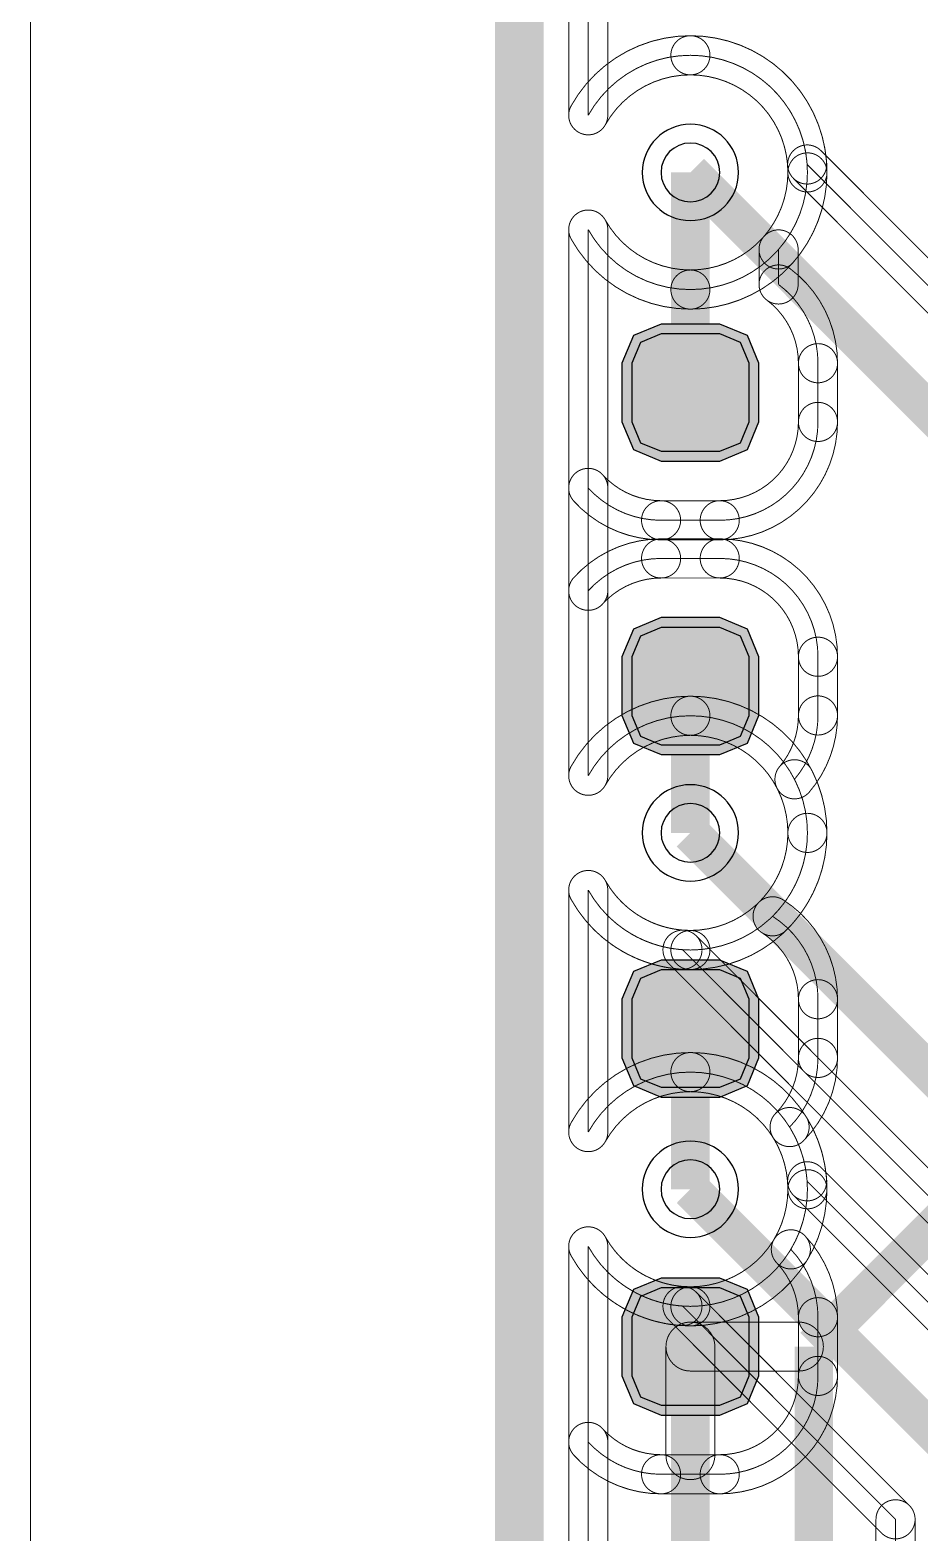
# Model space of a CAD drawing. Header units: millimetres. Extents: x -2.5 to 44.5, y -38.5 to 2.5.
# Drawn here: x -2.54 to 2.08, y -13.03 to -5.23 of the extents above; entities that cross this region are included whole.
import ezdxf

# ---------------------------------------------------------------- set-up
doc = ezdxf.new("R2010")
doc.units = ezdxf.units.MM
for name, color, linetype, true_color in [('Board Outline Layer', 7, 'Continuous', 0xff00ff), ('Bottom Layer', 7, 'Continuous', 0x0000ff), ('Bottom Paste Mask Layer', 7, 'Continuous', 0x800000), ('Bottom Solder Mask Layer', 7, 'Continuous', 0xff00ff), ('Hole Layer', 7, 'Continuous', 0x816200), ('Inner1', 7, 'Continuous', 0xbc8e00), ('Inner2', 7, 'Continuous', 0x70dbfa), ('Multi-Layer', 7, 'Continuous', 0xc0c0c0), ('Top Layer', 7, 'Continuous', 0xff0000)]:
    doc.layers.add(name, color=color, linetype=linetype, true_color=true_color)

msp = doc.modelspace()

# ---------------------------------------------------------------- hatches: boundary and pattern name
at = {"layer": 'Bottom Layer'}
for points in [[(0.5842, -6.9596), (0.5842, -7.2644), (0.6288, -7.3722), (0.7366, -7.4168), (1.0414, -7.4168), (1.1492, -7.3722), (1.1938, -7.2644), (1.1938, -6.9596), (1.1492, -6.8519), (1.0414, -6.8072), (0.7366, -6.8072), (0.6288, -6.8519)], [(0.5842, -8.4836), (0.5842, -8.7884), (0.6288, -8.8962), (0.7366, -8.9408), (1.0414, -8.9408), (1.1492, -8.8962), (1.1938, -8.7884), (1.1938, -8.4836), (1.1492, -8.3759), (1.0414, -8.3312), (0.7366, -8.3312), (0.6288, -8.3759)], [(0.5842, -10.2616), (0.5842, -10.5664), (0.6288, -10.6742), (0.7366, -10.7188), (1.0414, -10.7188), (1.1492, -10.6742), (1.1938, -10.5664), (1.1938, -10.2616), (1.1492, -10.1539), (1.0414, -10.1092), (0.7366, -10.1092), (0.6288, -10.1539)], [(0.5842, -11.9126), (0.5842, -12.2174), (0.6288, -12.3252), (0.7366, -12.3698), (1.0414, -12.3698), (1.1492, -12.3252), (1.1938, -12.2174), (1.1938, -11.9126), (1.1492, -11.8049), (1.0414, -11.7602), (0.7366, -11.7602), (0.6288, -11.8049)]]:
    msp.add_hatch(color=256, dxfattribs=at).paths.add_polyline_path(points)
at = {"layer": 'Bottom Paste Mask Layer'}
for points in [[(0.5842, -6.9596), (0.5842, -7.2644), (0.6288, -7.3722), (0.7366, -7.4168), (1.0414, -7.4168), (1.1492, -7.3722), (1.1938, -7.2644), (1.1938, -6.9596), (1.1492, -6.8519), (1.0414, -6.8072), (0.7366, -6.8072), (0.6288, -6.8519)], [(0.5842, -8.4836), (0.5842, -8.7884), (0.6288, -8.8962), (0.7366, -8.9408), (1.0414, -8.9408), (1.1492, -8.8962), (1.1938, -8.7884), (1.1938, -8.4836), (1.1492, -8.3759), (1.0414, -8.3312), (0.7366, -8.3312), (0.6288, -8.3759)], [(0.5842, -10.2616), (0.5842, -10.5664), (0.6288, -10.6742), (0.7366, -10.7188), (1.0414, -10.7188), (1.1492, -10.6742), (1.1938, -10.5664), (1.1938, -10.2616), (1.1492, -10.1539), (1.0414, -10.1092), (0.7366, -10.1092), (0.6288, -10.1539)], [(0.5842, -11.9126), (0.5842, -12.2174), (0.6288, -12.3252), (0.7366, -12.3698), (1.0414, -12.3698), (1.1492, -12.3252), (1.1938, -12.2174), (1.1938, -11.9126), (1.1492, -11.8049), (1.0414, -11.7602), (0.7366, -11.7602), (0.6288, -11.8049)]]:
    msp.add_hatch(color=256, dxfattribs=at).paths.add_polyline_path(points)
at = {"layer": 'Bottom Solder Mask Layer'}
for points in [[(0.5332, -6.9596), (0.5332, -7.2644), (0.5928, -7.4082), (0.7366, -7.4678), (1.0414, -7.4678), (1.1852, -7.4082), (1.2448, -7.2644), (1.2448, -6.9596), (1.1852, -6.8158), (1.0414, -6.7562), (0.7366, -6.7562), (0.5928, -6.8158)], [(0.5332, -8.4836), (0.5332, -8.7884), (0.5928, -8.9322), (0.7366, -8.9918), (1.0414, -8.9918), (1.1852, -8.9322), (1.2448, -8.7884), (1.2448, -8.4836), (1.1852, -8.3398), (1.0414, -8.2802), (0.7366, -8.2802), (0.5928, -8.3398)], [(0.5332, -10.2616), (0.5332, -10.5664), (0.5928, -10.7102), (0.7366, -10.7698), (1.0414, -10.7698), (1.1852, -10.7102), (1.2448, -10.5664), (1.2448, -10.2616), (1.1852, -10.1178), (1.0414, -10.0582), (0.7366, -10.0582), (0.5928, -10.1178)], [(0.5332, -11.9126), (0.5332, -12.2174), (0.5928, -12.3613), (0.7366, -12.4208), (1.0414, -12.4208), (1.1852, -12.3613), (1.2448, -12.2174), (1.2448, -11.9126), (1.1852, -11.7688), (1.0414, -11.7092), (0.7366, -11.7092), (0.5928, -11.7688)]]:
    msp.add_hatch(color=256, dxfattribs=at).paths.add_polyline_path(points)

# ---------------------------------------------------------------- linework, layer by layer
at = {"layer": 'Board Outline Layer', "const_width": 0.254}
msp.add_lwpolyline([(0, -1), (0, -35.0001, 0.414214), (1, -36.0001), (41.0001, -36.0001, 0.414214), (42.0001, -35.0001), (42.0001, -1, 0.414214), (41.0001, 0), (1, 0, 0.414214)], format="xyb", close=True, dxfattribs=at)
at = {"layer": 'Bottom Layer', "const_width": 0.00508}
msp.add_lwpolyline([(-2.54, 2.54), (-2.54, -38.4811), (44.4501, -38.4811), (44.4501, 2.54)], close=True, dxfattribs=at)
for points in [[(0.2565, -1, -1), (0.4597, -1), (0.4597, -5.6723, -1), (0.2565, -5.6723)], [(0.2695, -5.6228, -0.271694), (0.889, -5.2593, -1), (0.889, -5.4625, 0.271694), (0.4468, -5.7219, -1)], [(0.889, -5.2593, -0.414214), (1.5987, -5.969, -1), (1.3955, -5.969, 0.414214), (0.889, -5.4625, -1)], [(1.5987, -5.969, -0.181366), (1.4237, -6.4358, -1), (1.2706, -6.3021, 0.181366), (1.3955, -5.969, -1)], [(1.4487, -6.5507, -1), (1.2455, -6.5507), (1.2455, -6.3689, -1), (1.4487, -6.3689)], [(1.408, -6.4694, -0.236445), (1.6535, -6.9596, -1), (1.4503, -6.9596, 0.236445), (1.2863, -6.6321, -1)], [(1.6535, -7.2644, -1), (1.4503, -7.2644), (1.4503, -6.9596, -1), (1.6535, -6.9596)], [(1.6535, -7.2644, -0.414214), (1.0414, -7.8766, -1), (1.0414, -7.6734, 0.414214), (1.4503, -7.2644, -1)], [(0.2565, -7.6071, -1), (0.4597, -7.6071), (0.4597, -8.141, -1), (0.2565, -8.141)], [(0.7366, -7.8766, -0.211836), (0.2828, -7.6753, -1), (0.4335, -7.5389, 0.211836), (0.7366, -7.6734, -1)], [(0.7366, -7.8766, -1), (0.7366, -7.6734), (1.0414, -7.6734, -1), (1.0414, -7.8766)], [(0.2828, -8.0728, -0.211836), (0.7366, -7.8715, -1), (0.7366, -8.0747, 0.211836), (0.4335, -8.2091, -1)], [(0.7366, -8.0747, -1), (0.7366, -7.8715), (1.0414, -7.8715, -1), (1.0414, -8.0747)], [(1.0414, -7.8715, -0.414214), (1.6535, -8.4836, -1), (1.4503, -8.4836, 0.414214), (1.0414, -8.0747, -1)], [(1.6535, -8.7884, -1), (1.4503, -8.7884), (1.4503, -8.4836, -1), (1.6535, -8.4836)], [(1.6535, -8.7884, -0.17846), (1.5071, -9.1858, -1), (1.3525, -9.0539, 0.17846), (1.4503, -8.7884, -1)], [(1.5201, -9.0733, -0.119349), (1.5987, -9.398, -1), (1.3955, -9.398, 0.119349), (1.3394, -9.1663, -1)], [(1.5987, -9.398, -0.2008), (1.3872, -9.9035, -1), (1.2446, -9.7588, 0.2008), (1.3955, -9.398, -1)], [(1.3705, -9.7455, -0.256184), (1.6535, -10.2616, -1), (1.4503, -10.2616, 0.256184), (1.2613, -9.9168, -1)], [(1.6535, -10.5664, -1), (1.4503, -10.5664), (1.4503, -10.2616, -1), (1.6535, -10.2616)], [(1.6535, -10.5664, -0.197461), (1.4767, -10.9968, -1), (1.3322, -10.854, 0.197461), (1.4503, -10.5664, -1)], [(1.4905, -10.8715, -0.14079), (1.5987, -11.2482, -1), (1.3955, -11.2482, 0.14079), (1.3183, -10.9793, -1)], [(1.4583, -11.0115, -1), (1.3505, -10.8393), (1.3505, -10.8393, -1), (1.4583, -11.0115)], [(1.5987, -11.2482, -0.135574), (1.4981, -11.6125, -1), (1.3237, -11.5082, 0.135574), (1.3955, -11.2482, -1)], [(1.4845, -11.4902, -0.192719), (1.6535, -11.9126, -1), (1.4503, -11.9126, 0.192719), (1.3374, -11.6304, -1)], [(1.481, -11.6339, -1), (1.3408, -11.4868), (1.3408, -11.4868, -1), (1.481, -11.6339)], [(1.6535, -12.2174, -1), (1.4503, -12.2174), (1.4503, -11.9126, -1), (1.6535, -11.9126)], [(0.889, -12.192, -1), (0.889, -11.938), (1.4529, -11.938, -1), (1.4529, -12.192)], [(0.762, -12.065, -1), (1.016, -12.065), (1.016, -12.6289, -1), (0.762, -12.6289)], [(1.6535, -12.2174, -0.414214), (1.0414, -12.8296, -1), (1.0414, -12.6264, 0.414214), (1.4503, -12.2174, -1)], [(0.2565, -12.5601, -1), (0.4597, -12.5601), (0.4597, -13.3998, -1), (0.2565, -13.3998)], [(0.7366, -12.8296, -0.211836), (0.2828, -12.6283, -1), (0.4335, -12.4919, 0.211836), (0.7366, -12.6264, -1)], [(0.7366, -12.8296, -1), (0.7366, -12.6264), (1.0414, -12.6264, -1), (1.0414, -12.8296)]]:
    msp.add_lwpolyline(points, format="xyb", close=True, dxfattribs=at)
msp.add_lwpolyline([(0.3581, -13.3998), (0.3581, -12.5601, 0.211836), (0.7366, -12.728), (1.0414, -12.728, 0.414214), (1.5519, -12.2174), (1.5519, -11.9126, 0.192719), (1.4109, -11.5603), (1.4109, -11.5603, 0.135574), (1.4971, -11.2482, 0.14079), (1.4044, -10.9254), (1.4044, -10.9254, 0.197461), (1.5519, -10.5664), (1.5519, -10.2616, 0.256184), (1.3159, -9.8311, 0.2008), (1.4971, -9.398, 0.119349), (1.4298, -9.1198, 0.17846), (1.5519, -8.7884), (1.5519, -8.4836, 0.414214), (1.0414, -7.9731), (0.7366, -7.9731, 0.211836), (0.3581, -8.141), (0.3581, -7.6071, 0.211836), (0.7366, -7.775), (1.0414, -7.775, 0.414214), (1.5519, -7.2644), (1.5519, -6.9596, 0.236445), (1.3471, -6.5507), (1.3471, -6.3689, 0.181366), (1.4971, -5.969, 0.414214), (0.889, -5.3609, 0.271694), (0.3581, -5.6723), (0.3581, -1)], format="xyb", dxfattribs=at)
at = {"layer": 'Bottom Layer', "const_width": 0.2}
for points in [[(0.889, -5.969), (0.889, -7.112)], [(0.889, -8.636), (0.889, -9.398)], [(4.8366, -8.7592), (1.5308, -12.065)], [(0.889, -10.414), (0.889, -11.2482)], [(0.889, -12.065), (0.889, -14.3554)], [(1.5308, -12.065), (1.5308, -13.803)]]:
    msp.add_lwpolyline(points, dxfattribs=at)
at = {"layer": 'Bottom Layer'}
for points in [[(0.5842, -6.9596), (0.5842, -7.2644), (0.6288, -7.3722), (0.7366, -7.4168), (1.0414, -7.4168), (1.1492, -7.3722), (1.1938, -7.2644), (1.1938, -6.9596), (1.1492, -6.8519), (1.0414, -6.8072), (0.7366, -6.8072), (0.6288, -6.8519)], [(0.5842, -8.4836), (0.5842, -8.7884), (0.6288, -8.8962), (0.7366, -8.9408), (1.0414, -8.9408), (1.1492, -8.8962), (1.1938, -8.7884), (1.1938, -8.4836), (1.1492, -8.3759), (1.0414, -8.3312), (0.7366, -8.3312), (0.6288, -8.3759)], [(0.5842, -10.2616), (0.5842, -10.5664), (0.6288, -10.6742), (0.7366, -10.7188), (1.0414, -10.7188), (1.1492, -10.6742), (1.1938, -10.5664), (1.1938, -10.2616), (1.1492, -10.1539), (1.0414, -10.1092), (0.7366, -10.1092), (0.6288, -10.1539)], [(0.5842, -11.9126), (0.5842, -12.2174), (0.6288, -12.3252), (0.7366, -12.3698), (1.0414, -12.3698), (1.1492, -12.3252), (1.1938, -12.2174), (1.1938, -11.9126), (1.1492, -11.8049), (1.0414, -11.7602), (0.7366, -11.7602), (0.6288, -11.8049)]]:
    msp.add_lwpolyline(points, close=True, dxfattribs=at)
at = {"layer": 'Bottom Paste Mask Layer'}
for points in [[(0.5842, -6.9596), (0.5842, -7.2644), (0.6288, -7.3722), (0.7366, -7.4168), (1.0414, -7.4168), (1.1492, -7.3722), (1.1938, -7.2644), (1.1938, -6.9596), (1.1492, -6.8519), (1.0414, -6.8072), (0.7366, -6.8072), (0.6288, -6.8519)], [(0.5842, -8.4836), (0.5842, -8.7884), (0.6288, -8.8962), (0.7366, -8.9408), (1.0414, -8.9408), (1.1492, -8.8962), (1.1938, -8.7884), (1.1938, -8.4836), (1.1492, -8.3759), (1.0414, -8.3312), (0.7366, -8.3312), (0.6288, -8.3759)], [(0.5842, -10.2616), (0.5842, -10.5664), (0.6288, -10.6742), (0.7366, -10.7188), (1.0414, -10.7188), (1.1492, -10.6742), (1.1938, -10.5664), (1.1938, -10.2616), (1.1492, -10.1539), (1.0414, -10.1092), (0.7366, -10.1092), (0.6288, -10.1539)], [(0.5842, -11.9126), (0.5842, -12.2174), (0.6288, -12.3252), (0.7366, -12.3698), (1.0414, -12.3698), (1.1492, -12.3252), (1.1938, -12.2174), (1.1938, -11.9126), (1.1492, -11.8049), (1.0414, -11.7602), (0.7366, -11.7602), (0.6288, -11.8049)]]:
    msp.add_lwpolyline(points, close=True, dxfattribs=at)
at = {"layer": 'Bottom Solder Mask Layer'}
for points in [[(0.5332, -6.9596), (0.5332, -7.2644), (0.5928, -7.4082), (0.7366, -7.4678), (1.0414, -7.4678), (1.1852, -7.4082), (1.2448, -7.2644), (1.2448, -6.9596), (1.1852, -6.8158), (1.0414, -6.7562), (0.7366, -6.7562), (0.5928, -6.8158)], [(0.5332, -8.4836), (0.5332, -8.7884), (0.5928, -8.9322), (0.7366, -8.9918), (1.0414, -8.9918), (1.1852, -8.9322), (1.2448, -8.7884), (1.2448, -8.4836), (1.1852, -8.3398), (1.0414, -8.2802), (0.7366, -8.2802), (0.5928, -8.3398)], [(0.5332, -10.2616), (0.5332, -10.5664), (0.5928, -10.7102), (0.7366, -10.7698), (1.0414, -10.7698), (1.1852, -10.7102), (1.2448, -10.5664), (1.2448, -10.2616), (1.1852, -10.1178), (1.0414, -10.0582), (0.7366, -10.0582), (0.5928, -10.1178)], [(0.5332, -11.9126), (0.5332, -12.2174), (0.5928, -12.3613), (0.7366, -12.4208), (1.0414, -12.4208), (1.1852, -12.3613), (1.2448, -12.2174), (1.2448, -11.9126), (1.1852, -11.7688), (1.0414, -11.7092), (0.7366, -11.7092), (0.5928, -11.7688)]]:
    msp.add_lwpolyline(points, close=True, dxfattribs=at)
at = {"layer": 'Hole Layer'}
for points in [[(0.7365, -5.969, 1), (1.0415, -5.969, 1)], [(0.7365, -9.398, 1), (1.0415, -9.398, 1)], [(0.7365, -11.2482, 1), (1.0415, -11.2482, 1)]]:
    msp.add_lwpolyline(points, format="xyb", close=True, dxfattribs=at)
at = {"layer": 'Inner1', "const_width": 0.00508}
msp.add_lwpolyline([(-2.54, 2.54), (-2.54, -38.4811), (44.4501, -38.4811), (44.4501, 2.54)], close=True, dxfattribs=at)
msp.add_lwpolyline([(0.3581, -13.3998), (0.3581, -11.5449, 0.271694), (0.889, -11.8563, 0.414214), (1.4971, -11.2482, 0.414214), (0.889, -10.64, 0.271694), (0.3581, -10.9515), (0.3581, -9.6947, 0.271694), (0.889, -10.0062, 0.414214), (1.4971, -9.398, 0.414214), (0.889, -8.7899, 0.271694), (0.3581, -9.1013), (0.3581, -6.2657, 0.271694), (0.889, -6.5772, 0.414214), (1.4971, -5.969, 0.414214), (0.889, -5.3609, 0.271694), (0.3581, -5.6723), (0.3581, -1), (0.3581, -1, -0.414214), (1, -0.3581), (1, -0.3581), (41.0001, -0.3581)], format="xyb", dxfattribs=at)
for points in [[(0.2565, -1, -1), (0.4597, -1), (0.4597, -5.6723, -1), (0.2565, -5.6723)], [(0.2695, -5.6228, -0.271694), (0.889, -5.2593, -1), (0.889, -5.4625, 0.271694), (0.4468, -5.7219, -1)], [(0.889, -5.2593, -0.414214), (1.5987, -5.969, -1), (1.3955, -5.969, 0.414214), (0.889, -5.4625, -1)], [(1.5987, -5.969, -0.414214), (0.889, -6.6788, -1), (0.889, -6.4756, 0.414214), (1.3955, -5.969, -1)], [(0.2565, -6.2657, -1), (0.4597, -6.2657), (0.4597, -9.1013, -1), (0.2565, -9.1013)], [(0.889, -6.6788, -0.271694), (0.2695, -6.3153, -1), (0.4468, -6.2161, 0.271694), (0.889, -6.4756, -1)], [(0.2695, -9.0518, -0.271694), (0.889, -8.6883, -1), (0.889, -8.8915, 0.271694), (0.4468, -9.1509, -1)], [(0.889, -8.6883, -0.414214), (1.5987, -9.398, -1), (1.3955, -9.398, 0.414214), (0.889, -8.8915, -1)], [(1.5987, -9.398, -0.414214), (0.889, -10.1078, -1), (0.889, -9.9046, 0.414214), (1.3955, -9.398, -1)], [(0.4597, -10.9515, -1), (0.2565, -10.9515), (0.2565, -9.6947, -1), (0.4597, -9.6947)], [(0.889, -10.1078, -0.271694), (0.2695, -9.7443, -1), (0.4468, -9.6451, 0.271694), (0.889, -9.9046, -1)], [(0.2695, -10.9019, -0.271694), (0.889, -10.5384, -1), (0.889, -10.7416, 0.271694), (0.4468, -11.0011, -1)], [(0.889, -10.5384, -0.414214), (1.5987, -11.2482, -1), (1.3955, -11.2482, 0.414214), (0.889, -10.7416, -1)], [(1.5987, -11.2482, -0.414214), (0.889, -11.9579, -1), (0.889, -11.7547, 0.414214), (1.3955, -11.2482, -1)], [(0.2565, -11.5449, -1), (0.4597, -11.5449), (0.4597, -13.3998, -1), (0.2565, -13.3998)], [(0.889, -11.9579, -0.271694), (0.2695, -11.5944, -1), (0.4468, -11.4953, 0.271694), (0.889, -11.7547, -1)]]:
    msp.add_lwpolyline(points, format="xyb", close=True, dxfattribs=at)
at = {"layer": 'Inner2', "const_width": 0.00508}
msp.add_lwpolyline([(-2.54, 2.54), (-2.54, -38.4811), (44.4501, -38.4811), (44.4501, 2.54)], close=True, dxfattribs=at)
msp.add_lwpolyline([(5.6652, -14.4591), (5.6652, -10.287), (5.6652, -10.287, 0.029618), (5.6619, -10.2329, 0.075291), (5.842, -10.2602, 0.414214), (6.4502, -9.652, 0.414214), (5.842, -9.0439, 0.414214), (5.2339, -9.652, 0.005803), (5.234, -9.6661), (4.2464, -8.6785, 0.195014), (4.4181, -8.255, 0.414214), (3.81, -7.6469, 0.195014), (3.3865, -7.8186), (1.4957, -5.9278, 0.39451), (0.889, -5.3609, 0.271694), (0.3581, -5.6723), (0.3581, -1), (0.3581, -1, -0.414214), (1, -0.3581), (1, -0.3581), (41.0001, -0.3581)], format="xyb", dxfattribs=at)
for points in [[(0.2565, -1, -1), (0.4597, -1), (0.4597, -5.6723, -1), (0.2565, -5.6723)], [(0.2695, -5.6228, -0.271694), (0.889, -5.2593, -1), (0.889, -5.4625, 0.271694), (0.4468, -5.7219, -1)], [(0.889, -5.2593, -0.39451), (1.5971, -5.921, -1), (1.3944, -5.9347, 0.39451), (0.889, -5.4625, -1)], [(1.4239, -5.9997, -1), (1.5676, -5.856), (3.4583, -7.7467, -1), (3.3146, -7.8904)], [(0.4597, -10.9515, -1), (0.2565, -10.9515), (0.2565, -9.6947, -1), (0.4597, -9.6947)], [(0.841, -10.1061, -0.253591), (0.2695, -9.7443, -1), (0.4468, -9.6451, 0.253591), (0.8547, -9.9034, -1)], [(2.8711, -14.8825), (2.8711, -12.7722), (2.8711, -12.7722, 0.198912), (2.737, -12.4482), (2.737, -12.4482), (1.4957, -11.207, 0.39451), (0.889, -10.64, 0.271694), (0.3581, -10.9515), (0.3581, -9.6947, 0.253591), (0.8478, -10.0048), (4.2409, -13.3978), (4.2409, -14.7938, 0.172721), (3.6037, -14.567, 0.206212)], [(0.776, -10.0766, -1), (0.9197, -9.9329), (4.3127, -13.326, -1), (4.169, -13.4696)], [(0.2695, -10.9019, -0.271694), (0.889, -10.5384, -1), (0.889, -10.7416, 0.271694), (0.4468, -11.0011, -1)], [(0.889, -10.5384, -0.39451), (1.5971, -11.2001, -1), (1.3944, -11.2139, 0.39451), (0.889, -10.7416, -1)], [(1.4239, -11.2789, -1), (1.5676, -11.1352), (2.8088, -12.3764, -1), (2.6651, -12.5201)], [(0.2565, -11.5449, -1), (0.4597, -11.5449), (0.4597, -13.3998, -1), (0.2565, -13.3998)], [(0.841, -11.9563, -0.253591), (0.2695, -11.5944, -1), (0.4468, -11.4953, 0.253591), (0.8547, -11.7536, -1)], [(1.9549, -12.9619), (1.9549, -13.5694, 0.151736), (1.3837, -13.3919), (0.4837, -13.3919, 0.031221), (0.3581, -13.3998), (0.3581, -11.5449, 0.253591), (0.8478, -11.8549)], [(0.776, -11.9268, -1), (0.9197, -11.7831), (2.0267, -12.8901, -1), (1.883, -13.0338)], [(1.8533, -12.9619, -1), (2.0565, -12.9619), (2.0565, -13.5694, -1), (1.8533, -13.5694)]]:
    msp.add_lwpolyline(points, format="xyb", close=True, dxfattribs=at)
at = {"layer": 'Inner2', "const_width": 0.2}
for points in [[(0.889, -5.969), (5.207, -10.287)], [(4.699, -13.208), (0.889, -9.398)], [(2.413, -12.7722), (0.889, -11.2482)]]:
    msp.add_lwpolyline(points, dxfattribs=at)
at = {"layer": 'Multi-Layer'}
for points in [[(0.639, -5.969, 1), (1.139, -5.969, 1)], [(0.639, -9.398, 1), (1.139, -9.398, 1)], [(0.639, -11.2482, 1), (1.139, -11.2482, 1)]]:
    msp.add_lwpolyline(points, format="xyb", close=True, dxfattribs=at)
at = {"layer": 'Top Layer', "const_width": 0.00508}
msp.add_lwpolyline([(-2.54, 2.54), (-2.54, -38.4811), (44.4501, -38.4811), (44.4501, 2.54)], close=True, dxfattribs=at)
msp.add_lwpolyline([(0.3581, -13.3998), (0.3581, -11.5449, 0.271694), (0.889, -11.8563, 0.414214), (1.4971, -11.2482, 0.414214), (0.889, -10.64, 0.271694), (0.3581, -10.9515), (0.3581, -9.6947, 0.271694), (0.889, -10.0062, 0.414214), (1.4971, -9.398, 0.414214), (0.889, -8.7899, 0.271694), (0.3581, -9.1013), (0.3581, -6.2657, 0.271694), (0.889, -6.5772, 0.414214), (1.4971, -5.969, 0.414214), (0.889, -5.3609, 0.271694), (0.3581, -5.6723), (0.3581, -1), (0.3581, -1, -0.414214), (1, -0.3581), (1, -0.3581), (12.9748, -0.3581)], format="xyb", dxfattribs=at)
for points in [[(0.2565, -1, -1), (0.4597, -1), (0.4597, -5.6723, -1), (0.2565, -5.6723)], [(0.2695, -5.6228, -0.271694), (0.889, -5.2593, -1), (0.889, -5.4625, 0.271694), (0.4468, -5.7219, -1)], [(0.889, -5.2593, -0.414214), (1.5987, -5.969, -1), (1.3955, -5.969, 0.414214), (0.889, -5.4625, -1)], [(1.5987, -5.969, -0.414214), (0.889, -6.6788, -1), (0.889, -6.4756, 0.414214), (1.3955, -5.969, -1)], [(0.2565, -6.2657, -1), (0.4597, -6.2657), (0.4597, -9.1013, -1), (0.2565, -9.1013)], [(0.889, -6.6788, -0.271694), (0.2695, -6.3153, -1), (0.4468, -6.2161, 0.271694), (0.889, -6.4756, -1)], [(0.2695, -9.0518, -0.271694), (0.889, -8.6883, -1), (0.889, -8.8915, 0.271694), (0.4468, -9.1509, -1)], [(0.889, -8.6883, -0.414214), (1.5987, -9.398, -1), (1.3955, -9.398, 0.414214), (0.889, -8.8915, -1)], [(1.5987, -9.398, -0.414214), (0.889, -10.1078, -1), (0.889, -9.9046, 0.414214), (1.3955, -9.398, -1)], [(0.4597, -10.9515, -1), (0.2565, -10.9515), (0.2565, -9.6947, -1), (0.4597, -9.6947)], [(0.889, -10.1078, -0.271694), (0.2695, -9.7443, -1), (0.4468, -9.6451, 0.271694), (0.889, -9.9046, -1)], [(0.2695, -10.9019, -0.271694), (0.889, -10.5384, -1), (0.889, -10.7416, 0.271694), (0.4468, -11.0011, -1)], [(0.889, -10.5384, -0.414214), (1.5987, -11.2482, -1), (1.3955, -11.2482, 0.414214), (0.889, -10.7416, -1)], [(1.5987, -11.2482, -0.414214), (0.889, -11.9579, -1), (0.889, -11.7547, 0.414214), (1.3955, -11.2482, -1)], [(0.2565, -11.5449, -1), (0.4597, -11.5449), (0.4597, -13.3998, -1), (0.2565, -13.3998)], [(0.889, -11.9579, -0.271694), (0.2695, -11.5944, -1), (0.4468, -11.4953, 0.271694), (0.889, -11.7547, -1)]]:
    msp.add_lwpolyline(points, format="xyb", close=True, dxfattribs=at)

doc.saveas('drawing.dxf')
